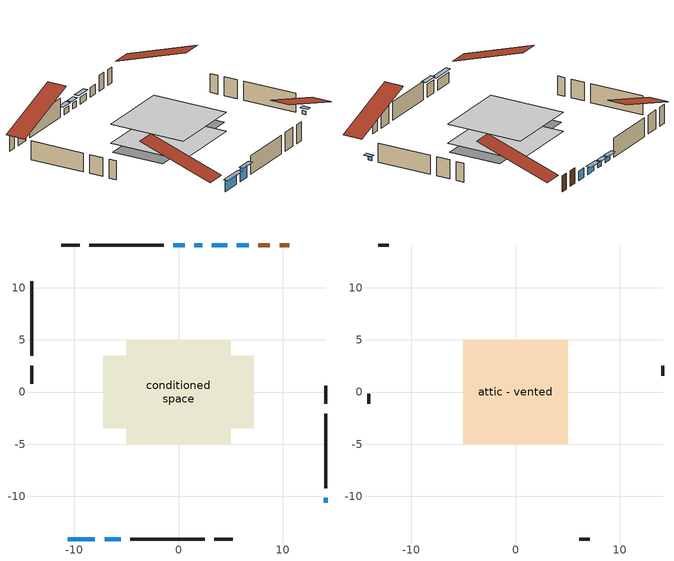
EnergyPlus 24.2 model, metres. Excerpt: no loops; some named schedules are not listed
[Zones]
conditioned space
 floor adiabatic (AdiabaticFloorConstruction): -5,-5 -5,5 5,5 5,-5 z0
 floor foundation (Slab1 construction): -7.2,-3.47 -7.2,3.47 7.2,3.47 7.2,-3.47 z0
 wall outside (AdiabaticWallConstruction 1): 10.6,14.09 9.69,14.09 / 8.76,14.09 7.67,14.09 z0:2.03
 wall outside (AdiabaticWallConstruction): 6.74,14.09 5.6,14.09 z0:1.22; 14.09,-10.6 14.09,-10.14 z0:0.46; 4.67,14.09 3.19,14.09 z0:0.86; 2.27,14.09 1.5,14.09 / 0.58,14.09 -0.49,14.09 z0:0.76; -10.6,-14.09 -8.01,-14.09 z0:1.37; -7.08,-14.09 -5.56,-14.09 z0:1.68
 wall outside (Wall1 construction): -1.42,14.09 -8.56,14.09 / -4.63,-14.09 2.51,-14.09 / -14.09,10.6 -14.09,3.46 / 14.09,-9.21 14.09,-2.07 z0:2.44
 wall outside (Wall2 construction): -9.49,14.09 -11.24,14.09 / 3.44,-14.09 5.2,-14.09 / -14.09,2.53 -14.09,0.78 / 14.09,-1.14 14.09,0.61 z0:2.44
 window (WindowConstruction 6): 6.74,14.09 5.6,14.09 z0:1.22
 window (WindowConstruction): 14.09,-10.6 14.09,-10.14 z0:0.46
 window (WindowConstruction 1): 4.67,14.09 3.2,14.09 z0:0.86
 window (WindowConstruction 2): 2.27,14.09 1.5,14.09 z0:0.76
 window (WindowConstruction 3): 0.58,14.09 -0.49,14.09 z0:0.76
 window (WindowConstruction 4): -10.6,-14.09 -8.01,-14.09 z0:1.37
 window (WindowConstruction 5): -7.08,-14.09 -5.56,-14.09 z0:1.68
 door (Door): 10.6,14.09 9.69,14.09 z0:2.03
 door (Door 1): 8.76,14.09 7.67,14.09 z0:2.03
 ceiling adiabatic (AdiabaticFloorConstruction): 5,-5 5,5 -5,5 -5,-5 z0
attic - vented
 floor to conditioned space (Floor1 construction Reversed): -5,-5 -5,5 5,5 5,-5 z2.44
 wall outside (Wall3 construction): -12.17,14.09 -13.16,14.09 / 6.13,-14.09 7.12,-14.09 / -14.09,-0.15 -14.09,-1.15 / 14.09,1.54 14.09,2.53 z0:2.44
 roof outside (Roof1 construction): 11.53,14.09,2.44 11.53,4.36,5.68 14.09,4.36,5.68 14.09,14.09,2.44; -11.53,-14.09,2.44 -11.53,-4.36,5.68 -14.09,-4.36,5.68 -14.09,-14.09,2.44; -14.09,11.53,2.44 -4.36,11.53,5.68 -4.36,14.09,5.68 -14.09,14.09,2.44; 14.09,-11.53,2.44 4.36,-11.53,5.68 4.36,-14.09,5.68 14.09,-14.09,2.44
shading: 14.09,-9.84 14.09,-10.9 14.7,-10.9 14.7,-9.84 z0.76; 2.9,14.09 4.97,14.09 4.97,14.7 2.9,14.7 z1.16; 1.21,14.09 2.57,14.09 2.57,14.7 1.21,14.7 z1.06; -0.79,14.09 0.87,14.09 0.87,14.7 -0.79,14.7 z1.06; -7.71,-14.09 -10.9,-14.09 -10.9,-14.7 -7.71,-14.7 z1.67; -5.26,-14.09 -7.38,-14.09 -7.38,-14.7 -5.26,-14.7 z1.98
[Building]
Building 1: Terrain=Suburbs
[Site:Location]
Vancouver Intl AP_BC: Latitude {deg}=49.19; Longitude {deg}=-123.18; Time Zone {hr}=-8; Elevation {m}=4; Keep Site Location Information=Yes
[Site:GroundTemperature:Shallow]
8.06451, 6.96315, 6.87495, 7.3976, 9.49575, 11.5841, 13.3946, 14.5416, 14.639, 13.7062, 11.9418, 9.91751
[Site:WaterMainsTemperature]
Calculation Method=Schedule; Temperature Schedule=mains temperature schedule
[Material] Roughness=Rough; Thermal Absorptance=0.9
Name | Thickness {m} | Conductivity {W/m-K} | Density {kg/m3} | Specific Heat {J/kg-K} | Solar Absorptance | Visible Absorptance
asphalt or fiberglass shingles | 0.00635 | 0.162714 | 1121.4 | 1465.45 | 0.4 | 0.4
ceiling loosefill ins | 0.169333 | 0.0480833 | 16.02 | 1046.75 | 0.7 | 0.7
ceiling stud and cavity | 0.1397 | 1.11737 | 65.682 | 1177.47 | 0.7 | 0.7
concrete 4.0 in. | 0.1016 | 1.803125 | 2242.8 | 837.4 | 0.7 | 0.7
door material | 0.04445 | 0.188738 | 512.64 | 1214.23 | 0.7 | 0.7
door material 1 | 0.04445 | 0.053851 | 512.64 | 1214.23 | 0.7 | 0.7
floor covering | 0.0127 | 0.0433444 | 54.468 | 1339.84 | 0.6 | 0.6
floor rigid ins; wall rigid ins | 0.512978 | 0.029427 | 32.04 | 1214.23 | 0.7 | 0.7
floor stud and cavity | 0.1397 | 1.75129 | 37.0049 | 1207.88 | 0.7 | 0.7
furniture material conditioned space 1 | 0.1524 | 0.115458 | 640.8 | 1214.23 | 0.6 | 0.6
gypsum board | 0.0127 | 0.160291 | 801 | 837.4 | 0.6 | 0.6
osb sheathing 0.5 in. | 0.0127 | 0.115458 | 512.64 | 1214.23 | 0.7 | 0.7
osb sheathing 0.75 in. | 0.01905 | 0.115458 | 512.64 | 1214.23 | 0.7 | 0.7
wall stud and cavity | 0.1397 | 0.0952443 | 139.0536 | 1170.24 | 0.7 | 0.7
wall stud and cavity 1 | 0.1397 | 0.0911936 | 139.0536 | 1170.24 | 0.7 | 0.7
wall stud and cavity 2 | 0.0889 | 6.9971 | 50.32683 | 1063.81 | 0.6 | 0.6
wall stud and cavity 3 | 0.0889 | 0.380278 | 52.3479 | 1209.89 | 0.7 | 0.7
wall stud and cavity 4 | 0.0889 | 0.391764 | 83.0341 | 1211.67 | 0.7 | 0.7
wood siding | 0.0254 | 0.102417 | 544.68 | 1172.36 | 0.4 | 0.4
wood siding 1 | 0.00254 | 0.102417 | 544.68 | 1172.36 | 0.4 | 0.4
wood siding 2; wood siding 3 | 0.0254 | 0.102417 | 544.68 | 1172.36 | 0.7 | 0.7
[WindowMaterial:SimpleGlazingSystem]
Name | U-Factor {W/m2-K} | Solar Heat Gain Coefficient
WindowMaterial | 3.0911 | 0.3
WindowMaterial 1 | 2.983789 | 0.55
WindowMaterial 2 | 3.05136 | 0.46
WindowMaterial 3 | 3.01672 | 0.51
WindowMaterial 4 | 2.92587 | 0.63
WindowMaterial 5 | 3.7259 | 0.69
[Construction]
AdiabaticFloorConstruction: floor stud and cavity, floor rigid ins, osb sheathing 0.75 in., floor covering
AdiabaticWallConstruction: wood siding 2, wall rigid ins, wall stud and cavity 3, gypsum board
AdiabaticWallConstruction 1: wood siding 3, wall rigid ins, wall stud and cavity 3, gypsum board
Door: door material
Door 1: door material 1
Floor1 construction Reversed: gypsum board, ceiling stud and cavity, ceiling loosefill ins
furniture construction conditioned space 1: furniture material conditioned space 1
PartitionWallConstruction: gypsum board, wall stud and cavity 4, gypsum board
Roof1 construction: asphalt or fiberglass shingles
Slab1 construction: concrete 4.0 in.
Wall1 construction: wood siding, osb sheathing 0.5 in., wall stud and cavity, gypsum board
Wall2 construction: wood siding, osb sheathing 0.5 in., wall stud and cavity 1, gypsum board
Wall3 construction: wood siding 1, wall stud and cavity 2
WindowConstruction: WindowMaterial
WindowConstruction 1; WindowConstruction 5: WindowMaterial 1
WindowConstruction 2: WindowMaterial 2
WindowConstruction 3: WindowMaterial 3
WindowConstruction 4: WindowMaterial 4
WindowConstruction 6: WindowMaterial 5
[Zone] Multiplier=1; Part of Total Floor Area=Yes
Name | Volume {m3}
attic - vented | 52.6019
conditioned space | 243.5
[Space]
Name | Zone | Volume {m3}
attic - vented 1 | attic - vented | 52.6019
conditioned space 1 | conditioned space | 243.5
[ZoneInfiltration:EffectiveLeakageArea]
infil attic - vented 1: Zone or Space=attic - vented 1; Schedule=Always On Discrete; Effective Air Leakage Area {cm2}=4132.55; Stack Coefficient=0.000395184; Wind Coefficient=1.34313e-05
[ZoneMixing]
whole house fan mix: Zone or Space=attic - vented; Schedule=Always On Continuous; Design Flow Rate Calculation Method=Flow/Zone; Design Flow Rate {m3/s}=0; Source Zone or Space=conditioned space
[SurfaceProperty:ExposedFoundationPerimeter]
Slab1: Exposed Perimeter Calculation Method=TotalExposedPerimeter; Total Exposed Perimeter {m}=42.672
[InternalMass] Zone or ZoneList=conditioned space; Space or SpaceList=conditioned space 1
Name | Construction | Surface Area {m2}
furniture mass conditioned space 1 | furniture construction conditioned space 1 | 79.9078
partition wall mass | PartitionWallConstruction | 199.77
[Lights]
interior lighting: Zone or ZoneList or Space or SpaceList=conditioned space 1; Schedule=interior lighting schedule; Design Level Calculation Method=LightingLevel; Lighting Level {W}=343.2; Return Air Fraction=0; Fraction Radiant=0.6; Fraction Visible=0.2; Fraction Replaceable=1
[People]
occupants: Zone or ZoneList or Space or SpaceList=conditioned space 1; Number of People Schedule=occupants schedule; Number of People Calculation Method=People; Number of People=3; Fraction Radiant=0.314171; Sensible Heat Fraction=0.56303; Activity Level Schedule=occupants activity schedule; Carbon Dioxide Generation Rate {m3/s-W}=0; Enable ASHRAE 55 Comfort Warnings=No; Mean Radiant Temperature Calculation Type=EnclosureAveraged
[ElectricEquipment] Zone or ZoneList or Space or SpaceList=conditioned space 1; Design Level Calculation Method=EquipmentLevel
Name | Schedule | Design Level {W} | Fraction Latent | Fraction Radiant | Fraction Lost
clothes dryer | clothes dryer schedule | 140.772 | 0.015 | 0.081 | 0.85
clothes washer | clothes washer schedule | 32.1985 | 0.03 | 0.162 | 0.7
cooking range | cooking range schedule | 215.147 | 0.08 | 0.432 | 0.2
dishwasher | dishwasher schedule | 66.8632 | 0.3 | 0.18 | 0.4
fridge | fridge schedule | 72.9452 | 0 | 0.6 | 0
mech vent bath fan 0 | mech vent bath fan 0 schedule | 25.1 | 0 | 0 | 1
mech vent bath fan 1 | mech vent bath fan 1 schedule | 25.1 | 0 | 0 | 1
mech vent house fan | mech vent house fan schedule | 0 | 0 | 0 | 1
mech vent house fan cfis | mech vent house fan cfis schedule | 0 | 0 | 0 | 0
mech vent range fan 0 | mech vent range fan 0 schedule | 57 | 0 | 0 | 1
misc plug loads | misc plug loads schedule | 494.7 | 0.045 | 0.513 | 0.1
whole house fan | Always On Discrete | 0 | 0 | 0 | 1
[OtherEquipment] Zone or ZoneList or Space or SpaceList=conditioned space 1; Design Level Calculation Method=EquipmentLevel
Name | Fuel Type | Schedule | Design Level {W} | Fraction Latent | Fraction Radiant | Fraction Lost
clothes dryer 1 | Electricity | clothes dryer schedule | 0 | 0.015 | 0.081 | 0.85
cooking range 1 | Electricity | cooking range schedule | 0 | 0.08 | 0.432 | 0.2
general water use latent | None | general water use schedule | 62.594 | 1 | 0 | 0
general water use sensible | None | general water use schedule | -61.6891 | 0 | 0.6 | 0
mech vent house fan latent load | None | Always On Discrete | 0 | 1 | 0 | 0
mech vent house fan sensible load | None | Always On Discrete | 0 | 0 | 0 | 0
water heater energy adjustment1 | Electricity | Always On Discrete | 0.01 | 0 | 0 | 1
[ZoneInfiltration:DesignFlowRate] Zone or ZoneList or Space or SpaceList=conditioned space 1; Schedule=Always On Discrete; Design Flow Rate Calculation Method=Flow/Zone; Design Flow Rate {m3/s}=0
infil flow; natural vent flow; whole house fan flow
[ZoneControl:Thermostat]
conditioned space Thermostat: Zone or ZoneList=conditioned space; Control Type Schedule=conditioned space Thermostat Schedule; Control 1=conditioned space temperature setpoint; Temperature Difference Between Cutout And Setpoint {deltaC}=0
[ZoneHVAC:Baseboard:Convective:Electric]
electric baseboard: Availability Schedule=Always On Discrete; Heating Design Capacity {W}=5532.3; Efficiency=1
[AirLoopHVAC:UnitarySystem]
unit heater unitary system: Control Type=Load; Controlling Zone or Thermostat Location=conditioned space; Dehumidification Control Type=None; Availability Schedule=Always On Discrete; Supply Fan=unit heater supply fan; Fan Placement=BlowThrough; Supply Air Fan Operating Mode Schedule=unit heater auto fan schedule; Heating Coil=unit heater htg coil; DX Heating Coil Sizing Ratio=1; Use DOAS DX Cooling Coil=No; Minimum Supply Air Temperature {C}=2; Latent Load Control=SensibleOnlyLoadControl; Cooling Supply Air Flow Rate Method=None; Heating Supply Air Flow Rate Method=SupplyAirFlowRate; Heating Supply Air Flow Rate {m3/s}=0.00141584; No Load Supply Air Flow Rate Method=SupplyAirFlowRate; No Load Supply Air Flow Rate {m3/s}=0; No Load Supply Air Flow Rate Control Set To Low Speed=Yes; Maximum Supply Air Temperature {C}=48.8889; Maximum Outdoor Dry-Bulb Temperature for Supplemental Heater Operation {C}=21; Ancillary On-Cycle Electric Power {W}=0; Ancillary Off-Cycle Electric Power {W}=0
[Fan:SystemModel]
unit heater supply fan: Availability Schedule=Always On Discrete; Design Maximum Air Flow Rate {m3/s}=0.00141584; Speed Control Method=Discrete; Electric Power Minimum Flow Rate Fraction=0.2; Design Pressure Rise {Pa}=500; Motor Efficiency=1; Motor In Air Stream Fraction=1; Design Electric Power Consumption {W}=Autosize; Design Power Sizing Method=PowerPerFlow; Electric Power Per Unit Flow Rate {W/(m3/s)}=1e-06; Electric Power Per Unit Flow Rate Per Unit Pressure {W/((m3/s)-Pa)}=1.66667; Fan Total Efficiency=0.7; Motor Loss Radiative Fraction=0; Number of Speeds=1; Speed Flow Fraction 1=1; Speed Electric Power Fraction 1=1
[Coil:Heating:Fuel]
unit heater htg coil: Availability Schedule=Always On Discrete; Fuel Type=NaturalGas; Burner Efficiency=0.5; Nominal Capacity {W}=0.293071; On Cycle Parasitic Electric Load {W}=0; Off Cycle Parasitic Fuel Load {W}=0
[Zone equipment]
conditioned space: electric baseboard, unit heater unitary system
[Foundation:Kiva]
Foundation Kiva 1: Initial Indoor Air Temperature {C}=18; Wall Height Above Grade {m}=0.1016; Wall Depth Below Slab {m}=0.2032
[Foundation:Kiva:Settings]
Soil Conductivity {W/m-K}=0.849921; Soil Density {kg/m3}=1842.3; Soil Specific Heat {J/kg-K}=418.7; Ground Solar Absorptivity=0.9; Ground Thermal Absorptivity=0.9; Ground Surface Roughness {m}=0.03; Far-Field Width {m}=40; Deep-Ground Boundary Condition=ZeroFlux; Deep-Ground Depth {m}=40; Minimum Cell Dimension {m}=0.2; Maximum Cell Growth Coefficient=3; Simulation Timestep=Timestep
[Exterior:Lights]
exterior lighting: Schedule=exterior lighting schedule; Design Level {W}=75.6
[EnergyManagementSystem:GlobalVariable]
infil_program_Qfan
infil_program_Qinf
natural_vent_program_Qnv
natural_vent_program_Qwhf
[EnergyManagementSystem:Sensor]
Name | Output:Variable or Output:Meter Index Key | Output:Variable or Output:Meter
airflow_gain | infil flow | Infiltration Sensible Heat Gain Energy
airflow_gain_1 | natural vent flow | Infiltration Sensible Heat Gain Energy
airflow_gain_2 | whole house fan flow | Infiltration Sensible Heat Gain Energy
airflow_loss | infil flow | Infiltration Sensible Heat Loss Energy
airflow_loss_1 | natural vent flow | Infiltration Sensible Heat Loss Energy
airflow_loss_2 | whole house fan flow | Infiltration Sensible Heat Loss Energy
clg_load_cond |  | Cooling:EnergyTransfer:Zone:CONDITIONED SPACE
clg_sp_s; clg_sp_s_1 | cooling setpoint | Schedule Value
clothes_dryer_exhaust_0_sch_s | clothes dryer exhaust 0 schedule | Schedule Value
conditioned_space_clg_unmet_s | conditioned space | Zone Cooling Setpoint Not Met Time
conditioned_space_htg_unmet_s | conditioned space | Zone Heating Setpoint Not Met Time
cool_season | cooling season schedule | Schedule Value
fridge_tin_s | conditioned space | Zone Mean Air Temperature
htg_load_cond |  | Heating:EnergyTransfer:Zone:CONDITIONED SPACE
htg_sp_s; htg_sp_s_1 | heating setpoint | Schedule Value
ig_ee_conv | clothes dryer | Electric Equipment Convective Heating Energy
ig_ee_conv_2 | cooking range | Electric Equipment Convective Heating Energy
ig_ee_conv_4 | fridge | Electric Equipment Convective Heating Energy
ig_ee_conv_5 | misc plug loads | Electric Equipment Convective Heating Energy
ig_ee_conv_6 | whole house fan | Electric Equipment Convective Heating Energy
ig_ee_rad | clothes dryer | Electric Equipment Radiant Heating Energy
ig_ee_rad_2 | cooking range | Electric Equipment Radiant Heating Energy
ig_ee_rad_4 | fridge | Electric Equipment Radiant Heating Energy
ig_ee_rad_5 | misc plug loads | Electric Equipment Radiant Heating Energy
ig_ee_rad_6 | whole house fan | Electric Equipment Radiant Heating Energy
ig_lgt_conv | interior lighting | Lights Convective Heating Energy
ig_lgt_rad | interior lighting | Lights Radiant Heating Energy
ig_lgt_vis | interior lighting | Lights Visible Radiation Heating Energy
ig_oe_conv | clothes dryer 1 | Other Equipment Convective Heating Energy
ig_oe_conv_1 | cooking range 1 | Other Equipment Convective Heating Energy
ig_oe_conv_2 | general water use latent | Other Equipment Convective Heating Energy
ig_oe_conv_3 | general water use sensible | Other Equipment Convective Heating Energy
ig_oe_conv_4 | water heater energy adjustment1 | Other Equipment Convective Heating Energy
ig_oe_rad | clothes dryer 1 | Other Equipment Radiant Heating Energy
ig_oe_rad_1 | cooking range 1 | Other Equipment Radiant Heating Energy
ig_oe_rad_2 | general water use latent | Other Equipment Radiant Heating Energy
ig_oe_rad_3 | general water use sensible | Other Equipment Radiant Heating Energy
ig_oe_rad_4 | water heater energy adjustment1 | Other Equipment Radiant Heating Energy
ig_ppl_conv | occupants | People Convective Heating Energy
ig_ppl_rad | occupants | People Radiant Heating Energy
im_conv | furniture mass conditioned space 1 | Surface Inside Face Convection Heat Gain Energy
im_conv_1 | partition wall mass | Surface Inside Face Convection Heat Gain Energy
im_ig | furniture mass conditioned space 1 | Surface Inside Face Internal Gains Radiation Heat Gain Energy
im_ig_1 | partition wall mass | Surface Inside Face Internal Gains Radiation Heat Gain Energy
im_lgt | furniture mass conditioned space 1 | Surface Inside Face Lights Radiation Heat Gain Energy
im_lgt_1 | partition wall mass | Surface Inside Face Lights Radiation Heat Gain Energy
im_sol | furniture mass conditioned space 1 | Surface Inside Face Solar Radiation Heat Gain Energy
im_sol_1 | partition wall mass | Surface Inside Face Solar Radiation Heat Gain Energy
im_surf | furniture mass conditioned space 1 | Surface Inside Face Net Surface Thermal Radiation Heat Gain Energy
im_surf_1 | partition wall mass | Surface Inside Face Net Surface Thermal Radiation Heat Gain Energy
mech_vent_bath_fan_0_sch_s | mech vent bath fan 0 schedule | Schedule Value
mech_vent_bath_fan_1_sch_s | mech vent bath fan 1 schedule | Schedule Value
mech_vent_range_fan_0_sch_s | mech vent range fan 0 schedule | Schedule Value
mv_conv | mech vent bath fan 0 | Electric Equipment Convective Heating Energy
mv_conv_1 | mech vent bath fan 1 | Electric Equipment Convective Heating Energy
mv_conv_2 | mech vent house fan | Electric Equipment Convective Heating Energy
mv_conv_3 | mech vent house fan cfis | Electric Equipment Convective Heating Energy
mv_conv_4 | mech vent range fan 0 | Electric Equipment Convective Heating Energy
mv_conv_5 | mech vent house fan latent load | Other Equipment Convective Heating Energy
mv_conv_6 | mech vent house fan sensible load | Other Equipment Convective Heating Energy
mv_rad | mech vent bath fan 0 | Electric Equipment Radiant Heating Energy
mv_rad_1 | mech vent bath fan 1 | Electric Equipment Radiant Heating Energy
mv_rad_2 | mech vent house fan | Electric Equipment Radiant Heating Energy
mv_rad_3 | mech vent house fan cfis | Electric Equipment Radiant Heating Energy
mv_rad_4 | mech vent range fan 0 | Electric Equipment Radiant Heating Energy
mv_rad_5 | mech vent house fan latent load | Other Equipment Radiant Heating Energy
mv_rad_6 | mech vent house fan sensible load | Other Equipment Radiant Heating Energy
natural_vent_s | natural vent schedule | Schedule Value
out_pb_s |  | Site Outdoor Air Barometric Pressure
out_wt_s |  | Site Outdoor Air Humidity Ratio
site_vw_s |  | Site Wind Speed
ss_back_out | Window1 | Surface Window Shortwave from Zone Back Out Window Heat Transfer Rate
ss_back_out_1 | Window2 | Surface Window Shortwave from Zone Back Out Window Heat Transfer Rate
ss_back_out_2 | Window3 | Surface Window Shortwave from Zone Back Out Window Heat Transfer Rate
ss_back_out_3 | Window4 | Surface Window Shortwave from Zone Back Out Window Heat Transfer Rate
ss_back_out_4 | Window5 | Surface Window Shortwave from Zone Back Out Window Heat Transfer Rate
ss_back_out_5 | Window6 | Surface Window Shortwave from Zone Back Out Window Heat Transfer Rate
ss_back_out_6 | Window7 | Surface Window Shortwave from Zone Back Out Window Heat Transfer Rate
ss_conv | Door1 | Surface Inside Face Convection Heat Gain Energy
ss_conv_1 | Door2 | Surface Inside Face Convection Heat Gain Energy
ss_conv_2 | Window1 | Surface Inside Face Convection Heat Gain Energy
ss_conv_3 | Window2 | Surface Inside Face Convection Heat Gain Energy
ss_conv_4 | Window3 | Surface Inside Face Convection Heat Gain Energy
ss_conv_5 | Window4 | Surface Inside Face Convection Heat Gain Energy
ss_conv_6 | Window5 | Surface Inside Face Convection Heat Gain Energy
ss_conv_7 | Window6 | Surface Inside Face Convection Heat Gain Energy
ss_conv_8 | Window7 | Surface Inside Face Convection Heat Gain Energy
ss_ig | Door1 | Surface Inside Face Internal Gains Radiation Heat Gain Energy
ss_ig_1 | Door2 | Surface Inside Face Internal Gains Radiation Heat Gain Energy
ss_ig_2 | Window1 | Surface Inside Face Internal Gains Radiation Heat Gain Energy
ss_ig_3 | Window2 | Surface Inside Face Internal Gains Radiation Heat Gain Energy
ss_ig_4 | Window3 | Surface Inside Face Internal Gains Radiation Heat Gain Energy
ss_ig_5 | Window4 | Surface Inside Face Internal Gains Radiation Heat Gain Energy
ss_ig_6 | Window5 | Surface Inside Face Internal Gains Radiation Heat Gain Energy
ss_ig_7 | Window6 | Surface Inside Face Internal Gains Radiation Heat Gain Energy
ss_ig_8 | Window7 | Surface Inside Face Internal Gains Radiation Heat Gain Energy
ss_lgt | Door1 | Surface Inside Face Lights Radiation Heat Gain Energy
ss_lgt_1 | Door2 | Surface Inside Face Lights Radiation Heat Gain Energy
ss_sol | Door1 | Surface Inside Face Solar Radiation Heat Gain Energy
ss_sol_1 | Door2 | Surface Inside Face Solar Radiation Heat Gain Energy
ss_surf | Door1 | Surface Inside Face Net Surface Thermal Radiation Heat Gain Energy
ss_surf_1 | Door2 | Surface Inside Face Net Surface Thermal Radiation Heat Gain Energy
ss_surf_2 | Window1 | Surface Inside Face Net Surface Thermal Radiation Heat Gain Energy
ss_surf_3 | Window2 | Surface Inside Face Net Surface Thermal Radiation Heat Gain Energy
ss_surf_4 | Window3 | Surface Inside Face Net Surface Thermal Radiation Heat Gain Energy
ss_surf_5 | Window4 | Surface Inside Face Net Surface Thermal Radiation Heat Gain Energy
ss_surf_6 | Window5 | Surface Inside Face Net Surface Thermal Radiation Heat Gain Energy
ss_surf_7 | Window6 | Surface Inside Face Net Surface Thermal Radiation Heat Gain Energy
ss_surf_8 | Window7 | Surface Inside Face Net Surface Thermal Radiation Heat Gain Energy
ss_trans_in | Window1 | Surface Window Transmitted Solar Radiation Rate
ss_trans_in_1 | Window2 | Surface Window Transmitted Solar Radiation Rate
ss_trans_in_2 | Window3 | Surface Window Transmitted Solar Radiation Rate
ss_trans_in_3 | Window4 | Surface Window Transmitted Solar Radiation Rate
ss_trans_in_4 | Window5 | Surface Window Transmitted Solar Radiation Rate
ss_trans_in_5 | Window6 | Surface Window Transmitted Solar Radiation Rate
ss_trans_in_6 | Window7 | Surface Window Transmitted Solar Radiation Rate
ss_trans_out | Window1 | Surface Inside Face Initial Transmitted Diffuse Transmitted Out Window Solar Radiation Rate
ss_trans_out_1 | Window2 | Surface Inside Face Initial Transmitted Diffuse Transmitted Out Window Solar Radiation Rate
ss_trans_out_2 | Window3 | Surface Inside Face Initial Transmitted Diffuse Transmitted Out Window Solar Radiation Rate
ss_trans_out_3 | Window4 | Surface Inside Face Initial Transmitted Diffuse Transmitted Out Window Solar Radiation Rate
ss_trans_out_4 | Window5 | Surface Inside Face Initial Transmitted Diffuse Transmitted Out Window Solar Radiation Rate
ss_trans_out_5 | Window6 | Surface Inside Face Initial Transmitted Diffuse Transmitted Out Window Solar Radiation Rate
ss_trans_out_6 | Window7 | Surface Inside Face Initial Transmitted Diffuse Transmitted Out Window Solar Radiation Rate
s_conv | Floor1 | Surface Inside Face Convection Heat Gain Energy
s_conv_1 | inferred conditioned ceiling | Surface Inside Face Convection Heat Gain Energy
s_conv_10 | Wall2:270 | Surface Inside Face Convection Heat Gain Energy
s_conv_11 | Wall2:90 | Surface Inside Face Convection Heat Gain Energy
s_conv_2 | inferred conditioned floor | Surface Inside Face Convection Heat Gain Energy
s_conv_3 | Slab1 | Surface Inside Face Convection Heat Gain Energy
s_conv_4 | Wall1:0 | Surface Inside Face Convection Heat Gain Energy
s_conv_5 | Wall1:180 | Surface Inside Face Convection Heat Gain Energy
s_conv_6 | Wall1:270 | Surface Inside Face Convection Heat Gain Energy
s_conv_7 | Wall1:90 | Surface Inside Face Convection Heat Gain Energy
s_conv_8 | Wall2:0 | Surface Inside Face Convection Heat Gain Energy
s_conv_9 | Wall2:180 | Surface Inside Face Convection Heat Gain Energy
s_ig | Floor1 | Surface Inside Face Internal Gains Radiation Heat Gain Energy
s_ig_1 | inferred conditioned ceiling | Surface Inside Face Internal Gains Radiation Heat Gain Energy
s_ig_10 | Wall2:270 | Surface Inside Face Internal Gains Radiation Heat Gain Energy
s_ig_11 | Wall2:90 | Surface Inside Face Internal Gains Radiation Heat Gain Energy
s_ig_2 | inferred conditioned floor | Surface Inside Face Internal Gains Radiation Heat Gain Energy
s_ig_3 | Slab1 | Surface Inside Face Internal Gains Radiation Heat Gain Energy
s_ig_4 | Wall1:0 | Surface Inside Face Internal Gains Radiation Heat Gain Energy
s_ig_5 | Wall1:180 | Surface Inside Face Internal Gains Radiation Heat Gain Energy
s_ig_6 | Wall1:270 | Surface Inside Face Internal Gains Radiation Heat Gain Energy
s_ig_7 | Wall1:90 | Surface Inside Face Internal Gains Radiation Heat Gain Energy
s_ig_8 | Wall2:0 | Surface Inside Face Internal Gains Radiation Heat Gain Energy
s_ig_9 | Wall2:180 | Surface Inside Face Internal Gains Radiation Heat Gain Energy
s_lgt | Floor1 | Surface Inside Face Lights Radiation Heat Gain Energy
s_lgt_1 | inferred conditioned ceiling | Surface Inside Face Lights Radiation Heat Gain Energy
s_lgt_10 | Wall2:270 | Surface Inside Face Lights Radiation Heat Gain Energy
s_lgt_11 | Wall2:90 | Surface Inside Face Lights Radiation Heat Gain Energy
s_lgt_2 | inferred conditioned floor | Surface Inside Face Lights Radiation Heat Gain Energy
s_lgt_3 | Slab1 | Surface Inside Face Lights Radiation Heat Gain Energy
s_lgt_4 | Wall1:0 | Surface Inside Face Lights Radiation Heat Gain Energy
s_lgt_5 | Wall1:180 | Surface Inside Face Lights Radiation Heat Gain Energy
s_lgt_6 | Wall1:270 | Surface Inside Face Lights Radiation Heat Gain Energy
s_lgt_7 | Wall1:90 | Surface Inside Face Lights Radiation Heat Gain Energy
s_lgt_8 | Wall2:0 | Surface Inside Face Lights Radiation Heat Gain Energy
s_lgt_9 | Wall2:180 | Surface Inside Face Lights Radiation Heat Gain Energy
s_sol | Floor1 | Surface Inside Face Solar Radiation Heat Gain Energy
s_sol_1 | inferred conditioned ceiling | Surface Inside Face Solar Radiation Heat Gain Energy
s_sol_10 | Wall2:270 | Surface Inside Face Solar Radiation Heat Gain Energy
